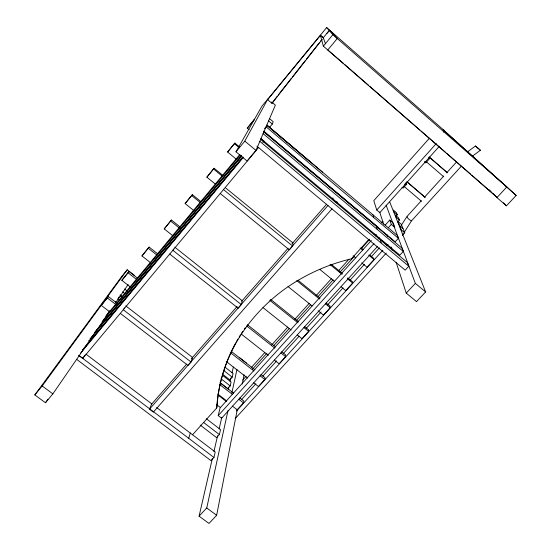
<?xml version="1.0" encoding="UTF-8"?>
<svg xmlns="http://www.w3.org/2000/svg" width="551" height="551" viewBox="0 0 551 551"><rect width="100%" height="100%" fill="white"/><g stroke="black" fill="none" stroke-linecap="round" stroke-linejoin="round"><path stroke-width="0.83" d="M297.285 334.912L301.989 338.658L308.622 331.378L308.65 329.822L304.634 326.605M309.476 161.25L266.884 125.036L397.347 235.463L398.414 238.321L395.157 241.841L263.571 131.152M274.364 360.078L279.095 363.798L285.597 356.655L285.742 354.989L281.706 351.8M220.228 193.504L289.337 249.851L292.657 246.063L292.877 243.728M192.568 434.718L216.708 407.981C218.01 385.507 224.732 363.612 235.518 343.907A179.771 162.407 -5.3 0 1 283.331 290.067C303.677 275.273 326.881 264.625 351.366 258.825L369.08 239.203M253.66 382.814L258.412 386.506L264.804 379.487L265.045 377.731L260.988 374.556M232.453 406.135L237.212 409.792L243.494 402.898L243.831 401.038L239.747 397.891M212.376 458.356L199.09 516.163L208.974 523.45L216.646 515.302L237.35 409.262M242.282 384.013L244.086 374.756M199.09 516.163L206.742 507.974L227.997 410.543M231.847 392.904L236.978 369.39M76.582 359.293L211.012 460.67L213.96 457.502L215.214 451.978L156.656 407.561M220.235 382.821L227.701 388.648L230.194 385.907L231.076 382.022L222.342 375.19M222.494 374.143L229.781 379.846L232.212 377.159L233.052 373.454L225.187 367.283M200.206 425.076L216.577 437.625L219.388 434.581L220.51 429.615L206.35 418.726M213.919 451.655L217.576 435.731M219.119 429.029L221.812 417.3M228.169 389.653L228.748 387.139M230.098 381.271L230.869 377.924M232.019 372.896L233.369 367.028M377.518 246.442L221.612 418.223L218.21 415.626L220.056 407.933L371.346 240.45M216.708 407.981L217.06 406.562C218.361 384.164 225.063 362.338 235.807 342.688M169.742 254.052L238.17 308.243L241.345 304.613L242.116 301.562M213.96 457.502L188.738 438.3L190.315 432.99M120.29 313.354L188.015 365.471L191.059 362L192.643 357.523L125.786 305.895M269.577 127.35L272.325 124.044L273.22 121.716L269.57 118.644M149.762 408.491L151.546 404.214L186.679 364.087M235.959 151.807L244.796 141.125L267.958 98.849L261.987 106.102L235.959 151.807L247.089 161.023L255.946 150.402L275.369 105.131L271.664 101.99M263.901 132.026L264.101 131.565M443.562 132.171L444.671 130.931L326.647 27.55L267.559 99.641L271.939 103.347L277.105 96.446M249.259 129.822L247.282 128.163L254.534 119.195M173.634 249.031L172.876 250.292L241.345 304.613M236.868 159.666L227.618 152.021L234.857 143.067L239.485 146.91M227.618 152.021L234.857 143.067M402.43 235.181L403.332 233.755M404.234 232.329L411.445 220.923L461.27 166.264M401.369 225.235L406.803 216.715L421.24 200.819M124.54 307.823L123.293 309.758L191.059 362M215.517 184.234L206.88 177.181L214.105 168.248L222.749 175.342M206.88 177.181L214.105 168.248M188.738 438.3L78.759 355.374L82.753 358.377L84.875 355.223M193.821 210.572L185.129 203.567L192.333 194.661L201.032 201.7M185.129 203.567L192.333 194.661M134.444 275.397L127.24 269.77L121.957 276.182L34.816 394.902L45.471 402.753L52.868 393.875L109.683 311.363M115.51 302.898L128.135 284.564M118.231 298.194L119.071 296.975M45.471 402.753L47.916 399.213M172.973 235.869L164.239 228.913L171.423 220.028L180.129 226.991M164.239 228.913L171.423 220.028M150.74 262.848L141.958 255.946L149.121 247.089L157.875 253.997M141.958 255.946L149.121 247.089M130.002 286.685L121.847 280.349L128.989 271.519L137.791 278.386M121.847 280.349L128.989 271.519M108.361 296.548L101.239 305.35L108.361 296.548L117.211 303.374M34.816 394.902L42.193 385.982L127.24 269.77M278.172 95.096L291.445 78.221M292.505 76.871L305.247 60.665M306.308 59.315L319.58 42.434M320.641 41.084L321.701 39.734M271.939 103.347L322.321 39.286M267.559 99.641L320.434 35.367L323.382 37.936M247.282 128.163L254.218 119.746M325.531 43.846L323.299 37.709L329.567 30.105L337.281 38.522L327.769 49.989L343.252 63.296M329.732 30.291L326.874 33.37M107.018 314.449L110.248 310.537L107.417 314.125M471.808 175.204L497.071 197.361L323.354 46.153L332.859 34.658L326.64 27.55M105.854 316.067L239.905 154.418M102.176 321.515L240.043 155.334M94.8 332.315L241.593 155.499M95.103 332.163L241.703 155.596M241.593 156.436L91.287 337.426L92.554 338.383M82.864 349.651L242.936 157.056M82.802 349.727L242.984 157.173M80.391 353.37L243.266 157.455M82.753 358.377L258.433 147.682M262.841 142.399L263.943 141.084L260.967 138.59M264.508 128.707L266.099 126.813L398.414 238.321M89.841 339.106L91.48 337.157L92.85 338.197M191.211 358.908L237.109 306.473M241.641 301.301L288.104 248.219M292.071 243.687L326.633 204.207M328.017 205.44L149.459 409.207L153.343 412.127L332.039 208.795M429.436 138.211L373.785 200.654L376.753 210.027L379.832 212.617L439.374 146.263M376.753 210.027L436.268 143.556M404.675 184.337L405.736 183.159L406.769 184.034L403.05 188.173L402.023 187.299M424.8 161.904L425.833 162.793L429.615 158.578L428.588 157.689M251.566 367.276L264.817 352.578M271.733 344.905L287.863 327.012M294.778 319.339L309.18 303.36M316.095 295.687L331.647 278.434M338.562 270.761L348.935 259.252M381.767 222.824L382.924 221.543M242.715 380.025L246.173 376.195M252.503 369.177L266.904 353.219M273.813 345.56L289.358 328.334M296.266 320.675L310.661 304.724M318.147 296.424L333.121 279.832M340.029 272.173L354.424 256.222M361.332 248.563L369.397 239.63M375.369 235.993L376.519 234.719M385.149 225.166L389.75 220.069L393.194 222.969L394.84 227.349L391.327 224.395L389.75 220.069M396.155 216.123L397.305 214.849L396.41 212.672L393.29 210.034L394.158 212.19L397.305 214.849M218.21 415.626L374.019 243.521M378.055 239.058L379.212 237.784M388.441 227.584L391.327 224.395M397.698 221.936L399.434 220.028L398.49 217.735L395.294 215.035L396.203 217.301L399.434 220.028M424.704 197.003L443.769 176.024M446.654 172.842L456.476 162.035M241.462 399.647L255.891 383.765M262.82 376.147L276.671 360.898M283.593 353.281L299.179 336.131M306.108 328.506L321.109 311.997M327.459 305.006L343.046 287.856M349.968 280.239L364.397 264.356M371.326 256.732L379.405 247.84M326.102 302.981L330.118 306.232L330.194 307.685L323.444 315.096L318.099 310.792M347.791 277.876L352.447 281.699L352.633 283.042L345.759 290.591L341.11 286.789M369.762 255.023L373.73 258.316L374.026 259.549L367.035 267.235L361.745 262.861M236.448 411.005L382.835 250.278M386.885 245.836L388.042 244.561M235.146 418.629L386.244 253.123M390.301 248.687L391.458 247.42M402.457 235.373L404.771 232.832L401.224 224.223L397.932 221.44L401.348 229.953L404.771 232.832M403.284 251.435L377.201 229.333L376.354 226.42L402.092 248.246L403.284 251.435L399.833 255.147L261.064 138.735M389.832 202.258L425.627 291.934L416.515 301.617L406.252 293.118L415.351 283.379L386.12 205.179M260.657 139.493L407.492 262.634L408.835 266.236L405.164 270.155L256.931 146.18M516.184 195.433L443.197 129.822L516.184 195.433L506.41 205.826L496.961 197.609L506.83 186.92L332.859 34.658M467.572 151.883L475.444 145.974L480.369 150.278L472.434 156.147M407.21 216.825C406.452 217.301 410.405 220.917 411.418 220.758M42.193 385.982L52.868 393.875M206.742 507.974L216.646 515.302M85.908 354.107L151.849 403.924M88.745 340.408L90.116 341.448M216.481 404.503L220.558 407.609M217.79 394.075L226.64 400.839M101.914 305.874L109.394 311.618M218.175 395.17L226.337 401.438M203.684 422.534L219.388 434.581M220.007 382.663L233.617 393.166M107.342 297.946L116.185 304.772M219.663 384.529L232.598 394.502M238.728 399.22L243.494 402.898M117.804 298.807L119.161 299.854M115.373 301.714L117.411 303.291M124.609 289.034L127.315 291.142M122.597 291.94L124.636 293.525M120.214 294.785L122.935 296.893M119.918 295.749L121.957 297.333M226.482 361.683L247.544 378.062M239.547 357.627L246.393 362.971M231.2 351.311L254.893 369.804M128.059 272.807L136.862 279.674M230.284 352.557L253.977 371.037M260.065 375.796L264.804 379.487M220.985 378.716L230.194 385.907M223.603 370.41L232.212 377.159M241.262 334.044L268.289 355.299M247.378 324.691L275.645 347.02M148.288 248.267L157.042 255.175M246.559 325.841L274.832 348.156M280.886 352.936L285.597 356.655M174.763 247.137L242.309 300.798M263.013 307.61L291.238 330.09M270.493 299.296L298.608 321.784M170.693 221.082L179.399 228.038M269.783 300.323L297.905 322.81M303.932 327.631L308.622 331.378M288.028 286.541L312.086 305.943M191.707 195.584L200.406 202.63M296.741 280.611L319.49 299.021M325.51 303.897L330.194 307.685M298.008 280.239L320.083 298.112M225.407 187.719L292.953 242.95M223.506 189.578L292.657 246.063M319.849 269.425L334.464 281.368M331.165 264.246L342.467 273.516M213.581 169.047L222.232 176.141M330.015 264.494L341.992 274.315M347.316 278.675L352.633 283.042M353.157 255.767L355.801 257.951M361.16 247.888L363.143 249.534M234.437 143.742L239.072 147.585M360.134 248.026L362.778 250.223M368.736 255.161L374.026 259.549M244.796 141.125L255.946 150.402M415.351 283.379L425.627 291.934M373.991 234.065L375.968 235.725M381.905 240.684L387.188 245.099M259.852 141.38L408.835 266.236M266.753 125.346L322.48 172.167M263.647 131.221L378.551 227.611L378.799 228.438L263.833 131.958L263.116 133.624L377.201 229.333M399.606 225.614L402.96 228.438M268.599 120.91L272.325 124.044M404.021 186.355L421.46 201.239M406.907 181.727L424.993 197.196M407.003 181.899L425.103 197.382M429.133 156.952L447.281 172.663M429.25 157.097L447.419 172.828M426.198 161.643L443.7 176.761M344.554 64.426L368.578 85.343M369.873 86.473L419.869 129.988M421.164 131.124L445.187 152.035M446.489 153.164L470.513 174.075M323.299 37.709L320.379 35.161L323.354 46.153M478.02 148.185L480.369 150.278M477.793 148.067L475.444 145.974M443.279 129.671L444.671 130.931M503.373 202.789L506.41 205.826M489.143 189.723L490.948 191.548M493.352 193.973L496.961 197.609M424.855 161.484L425.833 162.793M405.984 182.588L406.769 184.034M379.646 212.045L383.641 224.209M387.098 234.747L387.628 236.365M391.086 246.91L392.154 250.147M396.141 262.31L406.252 293.118M372.999 214.766L373.757 217.363M380.204 239.561L381.161 242.853M336.992 201.694L337.143 202.982L333.121 199.62L332.949 197.933M236.634 341.241A179.116 161.898 -5.3 0 1 237.894 339.079M239.189 336.93A179.116 161.898 -5.3 0 1 240.525 334.794M241.441 333.376A179.116 161.898 -5.3 0 1 242.833 331.268M244.265 329.181A179.116 161.898 -5.3 0 1 245.236 327.797"/></g></svg>
